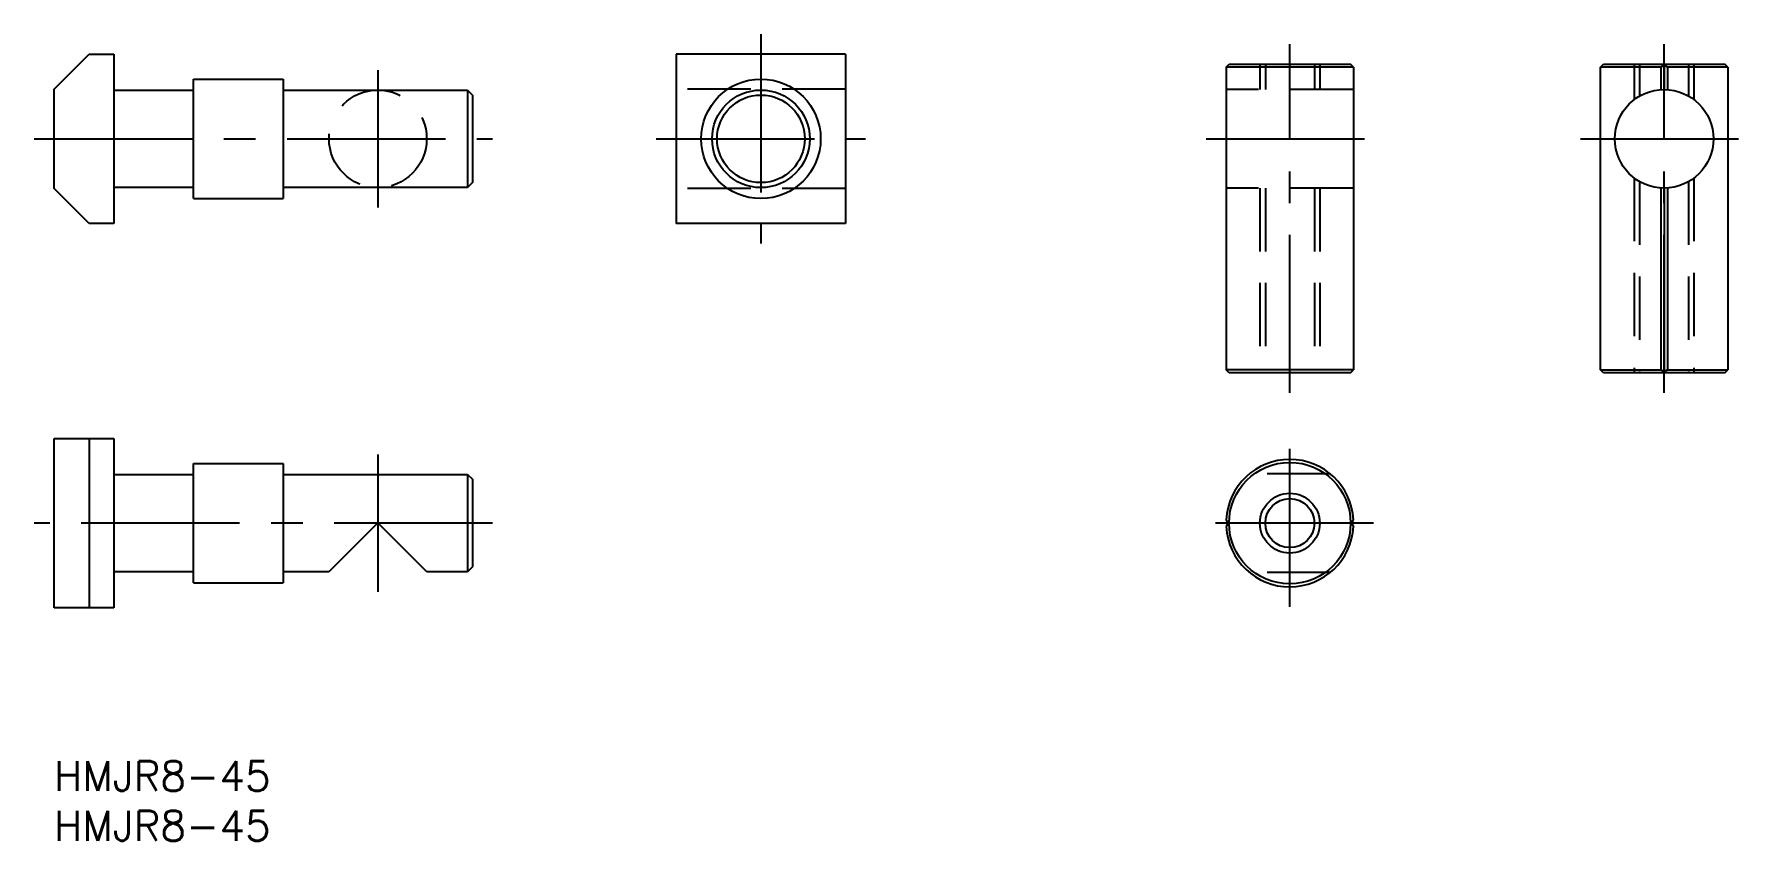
# Model space of a CAD drawing. Extents: x -2 to 170, y -8 to 73.
import ezdxf

# ---------------------------------------------------------------- set-up
doc = ezdxf.new("R2010")
doc.units = 0
doc.header["$LTSCALE"] = 0.5
doc.linetypes.add('CENTER', pattern=[50.8, 31.75, -6.35, 6.35, -6.35])
doc.linetypes.add('DASHED', pattern=[19.05, 12.7, -6.35])
for name, color, linetype in [('MSM_CENTER', 1, 'CENTER'), ('MSM_CONTINUOUS', 7, 'CONTINUOUS'), ('MSM_DASHED', 4, 'DASHED'), ('MSM_NARROW', 5, 'CONTINUOUS'), ('MSM_PART_NUMBER', 7, 'CONTINUOUS')]:
    doc.layers.add(name, color=color, linetype=linetype)
doc.styles.get("Standard").update_dxf_attribs({"font": 'txt.shx', "height": 3, "bigfont": 'bigfont.shx'})

# ---------------------------------------------------------------- blocks, each defined once
blk = doc.blocks.new('*U8')
at = {"layer": 'MSM_PART_NUMBER'}
blk.add_text('HMJR8-45', height=3, dxfattribs=at).set_placement((0, -3))
blk = doc.blocks.new('*U9')
at = {"layer": 'MSM_PART_NUMBER'}
blk.add_text('HMJR8-45', height=3, dxfattribs=at).set_placement((0, -8))

msp = doc.modelspace()

# ---------------------------------------------------------------- linework, layer by layer
at = {"layer": 'MSM_CENTER'}
for p, q in [((70.96, 72.98), (70.96, 51.98)), ((124.07, 36.98), (124.07, 71.98)), ((161.65, 36.98), (161.65, 71.98)), ((32.5, 69.38), (32.5, 55.58)), ((-2, 62.48), (44, 62.48)), ((60.46, 62.48), (81.46, 62.48)), ((115.68, 62.48), (132.46, 62.48)), ((153.25, 62.48), (170.05, 62.48)), ((124.07, 15.49), (124.07, 32.29)), ((32.5, 30.79), (32.5, 16.99)), ((44, 23.89), (-2, 23.89)), ((132.47, 23.89), (115.67, 23.89))]:
    msp.add_line(p, q, dxfattribs=at)
at = {"layer": 'MSM_CONTINUOUS'}
for p, q in [((0, 67.48), (3.5, 70.98)), ((3.5, 70.98), (6, 70.98)), ((6, 70.98), (6, 53.98)), ((79.46, 70.98), (62.46, 70.98)), ((62.46, 70.98), (62.46, 53.98)), ((79.46, 70.98), (79.46, 53.98)), ((117.68, 69.68), (117.97, 69.98)), ((130.46, 69.68), (117.68, 69.68)), ((117.68, 69.68), (117.68, 39.28)), ((117.97, 69.98), (130.17, 69.98)), ((130.46, 69.68), (130.17, 69.98)), ((130.46, 69.68), (130.46, 39.28)), ((155.25, 69.68), (155.55, 69.98)), ((155.25, 39.28), (155.25, 69.68)), ((161.31, 69.68), (155.25, 69.68)), ((155.55, 69.98), (167.75, 69.98)), ((161.65, 69.88), (161.31, 69.68)), ((161.31, 69.68), (161.31, 67.42)), ((161.98, 69.68), (161.65, 69.88)), ((161.65, 69.88), (161.65, 67.43)), ((168.05, 69.68), (161.98, 69.68)), ((161.98, 69.68), (161.98, 67.42)), ((168.05, 69.68), (167.75, 69.98)), ((168.05, 69.68), (168.05, 39.28)), ((0, 57.48), (0, 67.48)), ((6, 67.38), (14, 67.38)), ((14, 56.48), (14, 68.48)), ((14, 68.48), (23, 68.48)), ((23, 68.48), (23, 56.48)), ((23, 67.38), (41.5, 67.38)), ((41.5, 67.38), (42, 66.88)), ((41.5, 67.38), (41.5, 57.58)), ((42, 66.88), (42, 58.08)), ((3.5, 53.98), (0, 57.48)), ((14, 57.58), (6, 57.58)), ((41.5, 57.58), (23, 57.58)), ((42, 58.08), (41.5, 57.58)), ((161.31, 57.54), (161.31, 39.28)), ((161.65, 57.53), (161.65, 39.08)), ((161.98, 57.54), (161.98, 39.28)), ((14, 56.48), (23, 56.48)), ((6, 53.98), (3.5, 53.98)), ((79.46, 53.98), (62.46, 53.98)), ((130.46, 39.28), (117.68, 39.28)), ((117.97, 38.98), (117.68, 39.28)), ((130.17, 38.98), (117.97, 38.98)), ((130.17, 38.98), (130.46, 39.28)), ((155.25, 39.28), (161.31, 39.28)), ((155.55, 38.98), (155.25, 39.28)), ((167.75, 38.98), (155.55, 38.98)), ((161.65, 39.08), (161.31, 39.28)), ((161.98, 39.28), (161.65, 39.08)), ((161.98, 39.28), (168.05, 39.28)), ((167.75, 38.98), (168.05, 39.28)), ((0, 15.39), (0, 32.39)), ((0, 32.39), (6, 32.39)), ((3.5, 32.39), (3.5, 15.39)), ((6, 32.39), (6, 15.39)), ((14, 29.89), (23, 29.89)), ((14, 17.89), (14, 29.89)), ((23, 29.89), (23, 17.89)), ((6, 28.79), (14, 28.79)), ((23, 28.79), (41.5, 28.79)), ((41.5, 28.79), (42, 28.29)), ((41.5, 28.79), (41.5, 18.99)), ((42, 28.29), (42, 19.49)), ((117.88, 23.89), (117.68, 24.24)), ((130.27, 23.89), (130.46, 24.22)), ((32.5, 23.92), (27.57, 18.99)), ((37.43, 18.99), (32.5, 23.92)), ((117.88, 23.89), (117.68, 23.54)), ((130.27, 23.89), (130.46, 23.56)), ((14, 18.99), (6, 18.99)), ((27.57, 18.99), (23, 18.99)), ((41.5, 18.99), (37.43, 18.99)), ((42, 19.49), (41.5, 18.99)), ((14, 17.89), (23, 17.89)), ((6, 15.39), (0, 15.39))]:
    msp.add_line(p, q, dxfattribs=at)
for centre, radius in [((70.96, 62.48), 6), ((70.96, 62.48), 4.9), ((161.65, 62.48), 4.95), ((70.96, 62.48), 4.4), ((124.07, 23.89), 6.1), ((124.07, 23.89), 2.46)]:
    msp.add_circle(centre, radius, dxfattribs=at)
for start, end in [(2.9693, 176.8903), (183.1097, 357.0307)]:
    msp.add_arc((124.07, 23.89), 6.4, start, end, dxfattribs=at)
at = {"layer": 'MSM_DASHED'}
for p, q in [((121.07, 69.98), (121.07, 67.43)), ((121.61, 69.98), (121.61, 67.43)), ((126.53, 69.98), (126.53, 67.43)), ((127.07, 69.98), (127.07, 67.43)), ((158.65, 69.98), (158.65, 66.42)), ((159.19, 69.98), (159.19, 66.78)), ((164.1, 69.98), (164.1, 66.78)), ((164.65, 69.98), (164.65, 66.42)), ((32.5, 67.38), (32.5, 57.58)), ((79.46, 67.48), (62.46, 67.48)), ((130.46, 67.43), (117.68, 67.43)), ((66.06, 62.48), (75.86, 62.48)), ((158.65, 58.54), (158.65, 38.98)), ((164.65, 58.54), (164.65, 38.98)), ((79.46, 57.48), (62.46, 57.48)), ((130.46, 57.53), (117.68, 57.53)), ((121.07, 57.53), (121.07, 38.98)), ((121.61, 57.53), (121.61, 38.98)), ((126.53, 57.53), (126.53, 38.98)), ((127.07, 57.53), (127.07, 38.98)), ((159.19, 58.18), (159.19, 38.98)), ((164.1, 58.18), (164.1, 38.98)), ((128.13, 28.84), (120.02, 28.84)), ((128.13, 18.94), (120.02, 18.94))]:
    msp.add_line(p, q, dxfattribs=at)
msp.add_circle((32.5, 62.48), 4.9, dxfattribs=at)
at = {"layer": 'MSM_NARROW'}
msp.add_circle((124.07, 23.89), 3, dxfattribs=at)

# ---------------------------------------------------------------- block references
at = {"layer": 'MSM_CONTINUOUS'}
for name in ['*U8', '*U9']:
    msp.add_blockref(name, (0, 0), dxfattribs=at)

doc.saveas('drawing.dxf')
